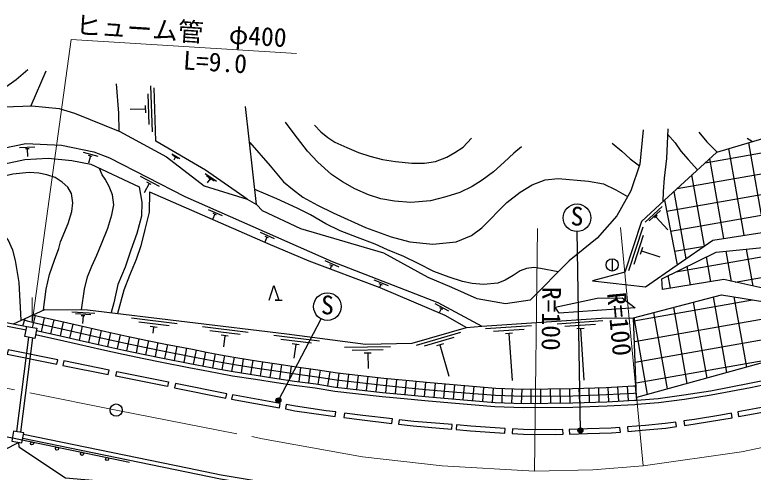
# Model space of a CAD drawing. Units: millimetres at full size, sheet at 1:1000; details may follow other scales. Extents: x 40000 to 680000, y 20000 to 380000.
# Drawn here: x 154737 to 226896, y 272947 to 317660 of the extents above; entities that cross this region are included whole.
import ezdxf
from ezdxf.enums import TextEntityAlignment as Align

# ---------------------------------------------------------------- set-up
doc = ezdxf.new("R2010")
doc.units = ezdxf.units.MM
doc.header["$LTSCALE"] = 1000
doc.linetypes.add('CHAIN', pattern=[18.5, 12, -1.5, 3.5, -1.5])
for name, color, linetype, lineweight in [('M-BGD', 7, 'Continuous', 25), ('M-BGD-EXST', 7, 'Continuous', 25), ('M-BMK', 2, 'CHAIN', 13), ('M-BMK-SRVR', 3, 'Continuous', 25), ('M-STR-HTXT', 7, 'Continuous', 13)]:
    doc.layers.add(name, color=color, linetype=linetype, lineweight=lineweight)
doc.styles.add('ＭＳ ゴシック', font='')
doc.styles.get('ＭＳ ゴシック').set_extended_font_data('MS Gothic')

msp = doc.modelspace()

# ---------------------------------------------------------------- hatches: boundary and pattern name
at = {"layer": 'M-BGD-EXST'}
for points in [[(180720, 280087, -1), (180281, 279847, -0.41421), (180381, 280187, -0.41421)], [(210225, 277156, -1), (209785, 276917, -0.41421), (209885, 277256, -0.41421)]]:
    msp.add_hatch(color=256, dxfattribs=at).paths.add_polyline_path(points)

# ---------------------------------------------------------------- linework, layer by layer
at = {"layer": 'M-BGD'}
for p, q in [((157776, 312149), (156313, 308747)), ((218432, 298465), (291440, 311338)), ((218819, 296502), (302924, 311332)), ((168187, 306203), (168047, 310700)), ((167864, 306943), (167770, 309941)), ((167517, 308433), (166018, 308386)), ((167528, 308083), (167506, 308783)), ((222189, 303189), (239397, 306223)), ((226319, 305611), (226828, 305259)), ((156704, 304731), (155206, 304669)), ((156136, 304558), (155786, 304543)), ((155961, 304550), (155993, 303801)), ((219470, 300679), (241506, 304564)), ((226016, 296103), (224522, 304574)), ((227992, 296412), (226452, 305147)), ((162886, 303811), (161439, 304205)), ((162123, 303863), (161926, 303139)), ((162292, 303817), (161954, 303909)), ((170874, 303582), (170097, 304036)), ((170714, 303606), (170197, 303909)), ((170425, 303706), (170274, 303447)), ((170486, 303670), (170365, 303741)), ((224040, 295793), (222659, 303623)), ((168888, 300884), (167019, 301842)), ((174460, 301353), (173349, 302120)), ((174224, 301407), (173483, 301918)), ((173889, 301529), (173716, 301648)), ((222139, 295056), (220913, 302010)), ((167858, 301176), (167379, 300242)), ((168076, 301064), (167640, 301288)), ((173802, 301588), (173547, 301218)), ((220328, 293805), (219166, 300398)), ((217993, 298906), (216340, 297380)), ((175042, 298004), (173669, 298609)), ((174295, 298169), (174071, 297660)), ((174455, 298099), (174135, 298240)), ((217820, 298542), (216718, 297524)), ((217499, 298041), (217242, 297804)), ((217370, 297923), (218559, 296636)), ((216103, 296896), (214701, 292619)), ((180128, 295765), (178755, 296369)), ((179381, 295930), (179168, 295445)), ((179541, 295859), (179221, 296000)), ((216154, 296089), (215220, 293239)), ((219336, 292532), (234634, 295229)), ((216081, 294903), (215863, 294238)), ((215972, 294571), (217758, 293985)), ((219206, 294539), (222141, 295057)), ((224778, 291605), (224257, 294559)), ((226891, 291138), (226253, 294758)), ((213113, 293811), (213113, 292611)), ((222753, 291570), (222326, 293996)), ((225142, 291524), (241264, 294367)), ((186441, 292994), (185066, 293593)), ((185854, 293086), (185533, 293226)), ((185694, 293156), (185554, 292835)), ((220779, 291252), (220456, 293080)), ((191249, 291164), (189850, 291706)), ((218804, 290935), (218587, 292165)), ((190659, 291232), (190332, 291359)), ((190495, 291295), (190382, 291002)), ((224321, 282680), (223016, 290084)), ((180196, 289753), (180863, 289753)), ((180529, 289753), (180196, 289753)), ((197151, 288701), (195830, 289412)), ((215224, 287745), (226826, 289790)), ((222384, 282148), (221074, 289578)), ((226258, 283212), (225047, 290079)), ((196419, 288925), (196202, 288521)), ((196573, 288841), (196265, 289008)), ((215298, 285727), (232640, 288785)), ((220447, 281615), (219132, 289072)), ((155540, 287266), (155761, 287985)), ((156469, 287092), (156763, 288254)), ((157345, 286681), (157652, 288047)), ((162546, 288457), (160301, 288600)), ((162163, 288331), (160666, 288426)), ((161579, 288218), (161230, 288240)), ((161405, 288229), (161357, 287481)), ((170609, 287463), (166142, 288006)), ((216573, 280551), (215249, 288060)), ((218510, 281083), (217191, 288566)), ((158272, 286472), (158579, 287838)), ((159198, 286263), (159506, 287629)), ((160125, 286056), (160431, 287422)), ((161052, 285848), (161355, 287215)), ((169828, 287255), (166850, 287617)), ((205232, 287256), (200742, 286952)), ((212216, 287730), (207726, 287425)), ((211488, 287380), (208494, 287177)), ((215372, 283709), (236636, 287459)), ((161980, 285643), (162283, 287010)), ((162907, 285437), (163210, 286804)), ((163835, 285231), (164138, 286598)), ((168651, 287096), (167956, 287181)), ((168303, 287139), (168231, 286542)), ((177558, 286618), (173091, 287161)), ((176777, 286410), (173799, 286773)), ((198276, 286595), (193952, 285350)), ((204504, 286906), (201510, 286703)), ((203376, 286529), (202678, 286482)), ((203027, 286506), (203339, 281912)), ((210360, 287003), (209662, 286955)), ((210011, 286979), (210352, 281955)), ((156089, 286145), (154896, 276923)), ((156483, 286073), (155290, 276852)), ((164762, 285025), (165066, 286392)), ((165690, 284823), (165978, 286193)), ((166620, 284628), (166907, 285998)), ((167550, 284434), (167823, 285807)), ((175599, 286251), (174905, 286336)), ((175252, 286294), (175119, 285196)), ((184504, 285750), (180041, 286325)), ((183722, 285548), (180746, 285931)), ((197639, 286100), (194756, 285270)), ((168482, 284249), (168755, 285622)), ((169414, 284064), (169684, 285438)), ((170346, 283880), (170617, 285254)), ((171278, 283697), (171549, 285070)), ((182543, 285398), (181849, 285487)), ((182196, 285442), (182022, 284095)), ((191466, 285214), (186967, 285135)), ((196617, 285493), (195944, 285299)), ((196280, 285396), (197157, 282350)), ((172210, 283514), (172479, 284888)), ((173143, 283331), (173411, 284705)), ((174076, 283154), (174337, 284529)), ((175010, 282979), (175263, 284356)), ((190722, 284901), (187722, 284848)), ((189577, 284581), (188877, 284569)), ((189227, 284575), (189254, 283075)), ((175944, 282807), (176197, 284184)), ((176882, 282656), (177098, 284040)), ((177820, 282510), (178037, 283893)), ((178759, 282364), (178970, 283748)), ((179698, 282221), (179910, 283605)), ((215447, 281691), (230173, 284288)), ((180638, 282078), (180846, 283463)), ((181577, 281937), (181785, 283322)), ((182517, 281802), (182706, 283189)), ((183459, 281674), (183647, 283061)), ((184399, 281540), (184620, 282923)), ((185337, 281390), (185558, 282773)), ((186277, 281249), (186435, 282641)), ((187220, 281142), (187379, 282533)), ((188164, 281035), (188320, 282426)), ((189109, 280929), (189264, 282321)), ((190053, 280824), (190208, 282215)), ((190997, 280722), (191135, 282116)), ((191943, 280629), (192080, 282022)), ((192888, 280536), (193026, 281929)), ((193833, 280442), (193972, 281835)), ((194779, 280348), (194917, 281741)), ((195725, 280266), (195845, 281660)), ((196672, 280184), (196792, 281579)), ((197618, 280103), (197731, 281499)), ((198565, 280027), (198678, 281422)), ((199512, 279950), (199625, 281346)), ((200459, 279874), (200572, 281269)), ((201406, 279797), (201519, 281193)), ((202354, 279749), (202410, 281148)), ((203304, 279711), (203359, 281110)), ((204253, 279674), (204308, 281073)), ((205203, 279675), (205189, 281075)), ((206153, 279685), (206139, 281085)), ((207103, 279694), (207089, 281094)), ((208053, 279704), (208039, 281103)), ((209003, 279713), (208989, 281113)), ((209952, 279740), (209903, 281139)), ((210902, 279773), (210852, 281173)), ((211851, 279807), (211801, 281206)), ((212800, 279845), (212723, 281243)), ((213749, 279897), (213672, 281295)), ((214697, 279949), (214620, 281347)), ((215523, 280005), (215384, 281398))]:
    msp.add_line(p, q, dxfattribs=at)
for points in [[(156018, 312269), (154876, 311313), (153635, 310410), (152404, 309489), (151642, 308878), (150550, 308096), (149185, 307272), (147935, 306519), (146535, 305659), (145356, 304764), (144159, 303823), (142909, 302822), (141987, 302087), (140835, 301094), (139904, 300437), (138806, 299791), (138079, 299375), (136511, 298197), (135535, 297451), (134596, 296609), (134000, 296109)], [(164659, 310910), (164876, 308028), (164919, 306298)], [(177462, 299645), (173377, 302466), (168515, 305310), (168352, 310516)], [(136175, 291059), (138038, 293207), (139792, 295543), (142941, 299829), (146064, 303940), (152127, 308264), (153721, 308675), (156420, 308750), (159074, 308489), (160561, 308048), (165007, 306263), (169555, 303767), (173259, 300950), (177462, 299645), (178369, 299122)], [(216129, 306421), (215831, 303072), (214936, 300461), (213575, 298019), (211657, 295824), (208915, 293621), (205097, 289751), (202690, 289415), (199915, 289880), (197438, 291015), (195124, 291967), (190803, 294348), (182693, 296735), (178928, 298508), (178369, 299122), (177297, 308705)], [(236783, 308213), (223295, 304210), (218223, 299527), (219468, 293211), (222962, 295624), (231537, 296968)], [(204257, 304763), (203513, 304123), (202573, 303249), (201516, 302315), (200393, 301504), (199416, 300869), (198228, 300294), (196858, 299850), (195357, 299486), (193455, 299304), (191830, 299438), (190522, 299666), (189292, 300045), (187970, 300661), (186754, 301316), (185698, 302063), (184338, 303250), (183342, 304329), (182043, 306026), (181183, 307176)], [(184011, 306877), (184650, 306213), (185314, 305663), (186003, 305224), (187193, 304674), (188320, 304211), (189435, 303848), (190675, 303522), (191952, 303322), (193525, 303155), (194785, 303155), (195860, 303328), (196953, 303746), (197737, 304195), (198555, 304730), (199371, 305584)], [(218549, 306507), (218410, 303626), (218200, 301697), (218107, 300396), (218055, 299371)], [(218524, 305995), (219273, 305157), (219819, 304340), (220543, 303501), (221456, 302512)], [(221566, 306199), (222350, 305255), (223369, 304232)], [(140591, 290194), (142883, 294134), (149077, 301402), (152468, 304384), (155815, 305078), (159305, 304905), (162453, 304256), (163985, 303668), (171369, 299887), (185745, 293557), (196086, 289550), (200391, 287229)], [(177693, 305165), (179689, 302902), (180996, 301341), (181875, 300600), (182893, 299847), (184328, 299061), (185855, 298286), (189001, 296852), (191524, 295961), (193352, 295475), (195597, 295232), (197863, 295474), (199378, 296098), (200372, 296838), (202835, 299299), (204120, 300308), (205300, 301048), (206560, 301510), (207844, 301660), (210794, 301407), (212275, 301129), (213466, 300552), (214626, 299905)], [(213113, 305095), (214055, 304343), (214876, 303592), (215773, 302904)], [(67541, 303943), (88806, 300073), (98365, 298231), (112735, 295285), (137648, 290414), (155836, 286851)], [(67611, 304286), (88871, 300417), (98434, 298575), (112804, 295629), (137715, 290758), (155903, 287194)], [(142431, 292838), (149936, 300441), (153744, 303099), (155731, 303519), (157999, 303659), (160323, 303407), (162170, 303043), (166901, 300833)], [(161271, 288835), (161536, 290856), (161857, 292058), (162262, 293079), (162742, 294154), (163198, 295266), (163834, 296808), (164234, 298095), (164430, 299067), (164295, 300072), (163969, 300868), (163574, 301578), (163268, 302025), (163030, 302641)], [(157535, 288807), (157791, 290849), (158147, 292264), (158614, 293678), (159039, 294804), (159211, 295460), (159942, 297249), (160329, 298423), (160410, 299280), (160284, 300183), (159917, 300817), (159370, 301305), (158692, 301747), (157861, 302031), (157085, 302168), (156152, 302247), (154563, 302086), (153294, 301783), (152259, 301382), (149936, 300441)], [(166901, 300833), (167141, 299332), (167113, 297978), (166671, 296292), (166063, 294661), (165509, 293003), (164818, 291289), (164403, 289520), (164172, 288548)], [(167908, 300338), (167860, 298365), (167445, 296679), (167058, 295076), (166588, 293749), (165952, 292173), (165399, 290736), (164787, 288473)], [(167908, 300338), (179459, 295319), (183476, 293625), (190413, 290990), (196757, 288284), (198880, 287081)], [(207841, 292532), (206099, 292875), (205455, 292966), (204739, 292872), (204138, 292634), (203430, 292175), (202655, 291719), (201931, 291439), (200554, 291285), (199439, 291395), (198474, 291602), (197179, 292000), (195688, 292559), (194158, 293355), (192764, 294019), (191146, 294699), (189948, 295228), (188214, 295902), (186518, 296533), (185146, 297241), (183627, 298090), (182319, 298751), (180344, 299675), (178207, 300569)], [(218223, 299527), (215967, 297443), (214342, 292487), (211195, 291646), (216363, 291067), (219468, 293211)], [(155352, 287796), (155167, 291490), (154800, 293630), (154539, 294639), (154101, 295655), (153593, 296247), (152883, 296661), (152042, 296897), (150826, 297083), (149589, 297083), (147920, 296825), (146661, 296386), (145349, 295794)], [(179590, 289753), (180059, 291191), (180529, 289753)], [(154603, 287449), (157659, 288864), (161846, 288830), (181311, 286464), (189016, 285471), (193564, 285551), (198880, 287081), (200391, 287229), (212031, 288018), (215212, 288050)], [(156490, 288323), (157018, 288189), (159920, 287536), (161344, 287218), (163637, 286709), (165694, 286253), (167723, 285827), (169470, 285480), (172105, 284961), (173477, 284693), (174835, 284435), (176329, 284160), (178546, 283813), (180566, 283505), (182280, 283247), (184345, 282967), (186264, 282660), (188246, 282434), (190810, 282148), (192957, 281936), (194967, 281736), (197574, 281512), (201756, 281174), (204431, 281068), (209239, 281115), (212538, 281232), (215191, 281378), (215457, 281405)], [(155516, 287872), (155961, 287735), (156855, 287509), (159767, 286853), (161192, 286534), (163486, 286026), (165546, 285568), (167583, 285141), (169334, 284793), (171970, 284274), (173344, 284005), (174707, 283747), (176211, 283470), (178439, 283121), (180461, 282813), (182181, 282554), (184242, 282274), (186169, 281966), (188167, 281739), (190737, 281452), (192888, 281239), (194902, 281039), (197516, 280814), (201714, 280475), (204421, 280368), (209255, 280415), (212569, 280533), (215245, 280680), (215483, 280704)], [(156847, 286793), (159614, 286170), (161040, 285851), (163334, 285343), (165399, 284884), (167443, 284456), (169198, 284107), (171836, 283587), (173212, 283318), (174578, 283059), (176094, 282780), (178332, 282430), (180356, 282121), (182082, 281862), (184140, 281581), (186075, 281272), (188089, 281043), (190664, 280755), (192820, 280542), (194838, 280342), (197458, 280116), (201671, 279776), (204410, 279668), (209271, 279716), (212601, 279834), (215299, 279982), (215523, 280005), (217595, 280147), (220117, 280499), (222734, 280919), (226548, 281637), (229649, 282260)], [(156775, 286399), (159526, 285780), (160953, 285461), (163248, 284952), (165314, 284493), (167363, 284064), (169120, 283714), (171759, 283194), (173136, 282925), (174505, 282666), (176027, 282385), (178271, 282034), (180296, 281725), (182025, 281466), (184081, 281186), (186020, 280876), (188044, 280646), (190622, 280358), (192780, 280144), (194801, 279944), (197424, 279718), (201647, 279376), (204404, 279267), (209280, 279316), (212619, 279434), (215331, 279583), (215557, 279607), (217636, 279749), (220176, 280103), (222802, 280525), (226624, 281245), (229729, 281868)], [(131889, 280606), (154504, 276313), (165935, 273938)], [(155586, 276664), (171610, 273391), (174913, 272694), (177647, 272225), (180334, 271756), (183423, 271241), (185839, 270873), (188408, 270504), (191104, 270110), (195495, 269571), (197941, 269364), (200530, 269156), (203072, 269028), (206115, 269034), (209382, 269034), (211763, 269132), (213453, 269259), (215861, 269455), (217827, 269689), (219376, 269898), (223512, 270551), (226000, 271017), (229127, 271642)], [(135662, 268218), (142955, 268669), (148391, 272442), (155117, 275867)], [(155117, 275867), (155119, 275421), (159679, 272404), (165361, 271926), (174557, 268942), (187144, 262005), (191791, 259467), (195189, 257181), (188562, 243483)], [(155514, 276270), (171528, 272999), (174838, 272301), (177579, 271831), (180266, 271362), (183360, 270846), (185780, 270477), (188351, 270108), (191051, 269714), (195454, 269173), (197908, 268965), (200504, 268757), (203062, 268628), (206115, 268634), (209391, 268634), (211786, 268733), (213484, 268860), (215901, 269056), (217878, 269292), (219434, 269502), (223580, 270157), (226076, 270624), (229207, 271250)]]:
    msp.add_lwpolyline(points, dxfattribs=at)
for points in [[(217966, 291861), (223277, 294462), (233056, 295434), (252863, 292860), (284099, 301429), (296075, 303937), (307166, 304704), (314197, 301745), (314168, 301151), (302934, 300712), (299256, 300403), (297309, 300185), (295543, 299930), (291649, 299276), (287965, 298590), (286226, 298224), (282863, 297377), (272099, 294587), (264745, 292634), (249026, 287995), (245808, 287894), (231937, 290024), (224016, 291773), (218035, 290811)], [(215212, 288050), (223782, 290284), (232268, 288908), (242396, 285547), (242333, 285284), (235315, 285442), (233567, 285221), (215499, 280256)], [(207555, 289093), (211651, 289974), (214076, 290006), (215352, 289015), (207933, 288480)], [(155903, 287194), (156887, 287016), (156709, 286032), (155725, 286210)], [(158951, 283946), (154086, 284926), (153998, 284485), (158862, 283505)], [(159429, 283391), (163878, 282495), (163967, 282937), (159518, 283832)], [(164618, 282347), (164707, 282788), (169751, 281772), (169662, 281331)], [(170343, 281194), (175365, 280183), (175454, 280624), (170431, 281635)], [(180681, 279677), (176000, 280524), (175920, 280081), (180601, 279234)], [(181188, 279128), (182108, 278961), (185120, 278516), (186037, 278397), (186095, 278844), (185181, 278961), (182181, 279406), (181268, 279571)], [(225471, 278393), (227270, 278719), (230516, 279352), (230429, 279794), (227187, 279161), (225391, 278836)], [(186886, 278288), (188697, 278055), (191591, 277714), (191644, 278161), (188752, 278501), (186944, 278734)], [(220171, 277516), (221215, 277666), (223821, 278094), (224850, 278280), (224770, 278723), (223745, 278537), (221146, 278110), (220107, 277961)], [(192249, 277637), (193682, 277468), (196235, 277254), (197449, 277155), (197485, 277603), (196272, 277702), (193727, 277916), (192301, 278084)], [(214658, 276936), (216398, 277075), (218352, 277254), (219383, 277402), (219319, 277848), (218299, 277701), (216360, 277523), (214622, 277385)], [(197871, 277120), (199281, 277005), (201634, 276844), (202636, 276780), (202665, 277230), (201664, 277293), (199315, 277453), (197908, 277568)], [(203334, 276736), (204442, 276665), (207619, 276646), (208312, 276666), (208299, 277116), (207614, 277096), (204457, 277115), (203362, 277185)], [(208934, 276684), (210706, 276735), (213031, 276807), (213911, 276877), (213875, 277326), (213006, 277256), (210693, 277185), (208921, 277134)], [(154447, 275988), (155431, 275810), (155609, 276794), (154625, 276972)]]:
    msp.add_lwpolyline(points, close=True, dxfattribs=at)
for centre, radius in [((213113, 293211), 600), ((156416, 275762), 150), ((158863, 275254), 150), ((161311, 274745), 150), ((163759, 274237), 150)]:
    msp.add_circle(centre, radius, dxfattribs=at)
at = {"layer": 'M-BGD-EXST'}
for p, q in [((210005, 277037), (209698, 296466)), ((180500, 279967), (184663, 287942))]:
    msp.add_line(p, q, dxfattribs=at)
for centre, radius in [((209677, 297816), 1350), ((185288, 289138), 1350), ((180500, 279967), 250), ((210005, 277037), 250)]:
    msp.add_circle(centre, radius, dxfattribs=at)
at = {"layer": 'M-BMK'}
msp.add_lwpolyline([(119902, 287905), (164646, 279017), (178958, 276219), (188720, 274466), (196499, 273573), (205521, 273040), (211223, 273183), (216131, 273578), (225743, 274935), (238273, 277522)], dxfattribs=at)
at = {"layer": 'M-BMK-SRVR'}
msp.add_circle((164646, 279017), 600, dxfattribs=at)
at = {"layer": 'M-STR-HTXT'}
for p, q in [((205521, 273040), (205810, 296768)), ((213928, 296863), (216131, 273578)), ((156429, 287573), (156424, 290028))]:
    msp.add_line(p, q, dxfattribs=at)
msp.add_lwpolyline([(156429, 287573), (160258, 315249), (182261, 313884)], dxfattribs=at)

# ---------------------------------------------------------------- texts
at = {"layer": 'M-BGD-EXST', "style": 'ＭＳ ゴシック'}
for p in [(209021, 296524), (184632, 287846)]:
    msp.add_text('S', height=1833, rotation=358.508, dxfattribs=at).set_placement(p, align=Align.BOTTOM_LEFT)
at = {"layer": 'M-STR-HTXT', "style": 'ＭＳ ゴシック'}
for s, rotation, p in [('ヒューム管\u3000φ400', 356.452, (160608, 315227)), ('L=9.0', 356.452, (171114, 311773)), ('R=100', 269.301, (205741, 291076)), ('R=100', 275.406, (212065, 290392))]:
    msp.add_text(s, height=1833, rotation=rotation, dxfattribs=at).set_placement(p, align=Align.BOTTOM_LEFT)

doc.saveas('drawing.dxf')
